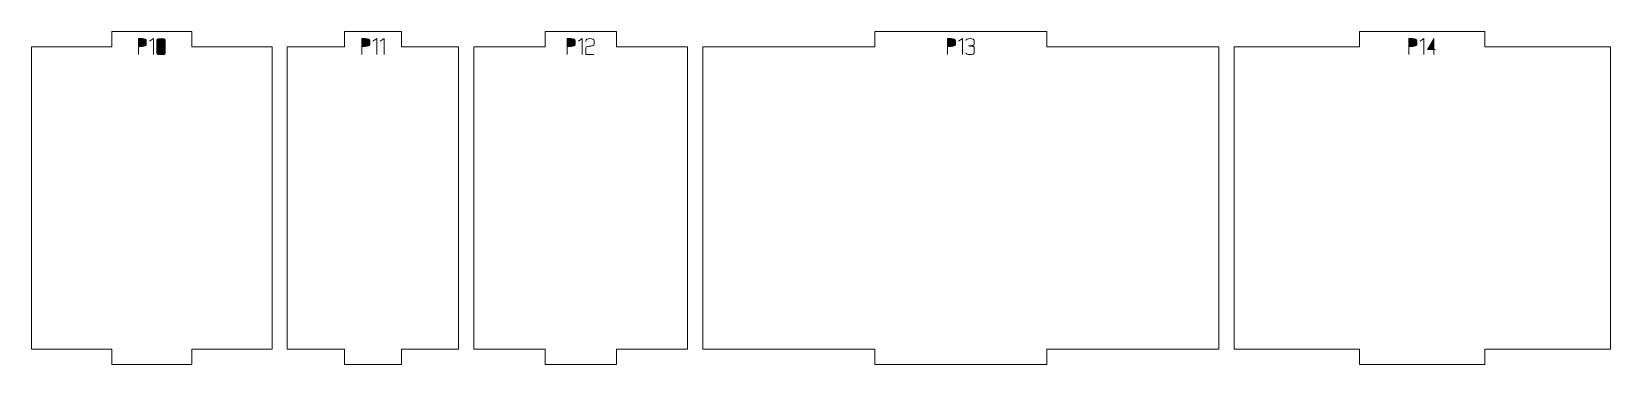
# Model space of a CAD drawing. Header units: centimetres. Extents: x -249 to 275, y -506 to 461.
# Drawn here: x 124.29 to 155.57, y 204.34 to 210.94 of the extents above; entities that cross this region are included whole.
import ezdxf

# ---------------------------------------------------------------- set-up
doc = ezdxf.new("R2010")
doc.units = ezdxf.units.CM
doc.header["$MEASUREMENT"] = 0
doc.layers.add('Capa 1', color=7, linetype='Continuous')

msp = doc.modelspace()

# ---------------------------------------------------------------- hatches: boundary and pattern name
at = {"layer": 'Capa 1', "true_color": 0x3e4095}
h = msp.add_hatch(color=175, dxfattribs=at)
edge = h.paths.add_edge_path()
edge.add_spline(control_points=[(126.47737, 210.64515), (126.5003, 210.64515), (126.51979, 210.64813), (126.53585, 210.65409), (126.5519, 210.66005), (126.55992, 210.66792), (126.55992, 210.67771), (126.55992, 210.67771), (126.55992, 210.76347), (126.55992, 210.76347), (126.55992, 210.77325), (126.5519, 210.78158), (126.53585, 210.78846), (126.51979, 210.79534), (126.5003, 210.79878), (126.47737, 210.79878), (126.47737, 210.79878), (126.40262, 210.79878), (126.40262, 210.79878), (126.40262, 210.79878), (126.40262, 210.64515), (126.40262, 210.64515), (126.40262, 210.64515), (126.47737, 210.64515), (126.47737, 210.64515)], knot_values=[0, 0, 0, 0, 0.125, 0.125, 0.125, 0.25, 0.25, 0.25, 0.375, 0.375, 0.375, 0.5, 0.5, 0.5, 0.625, 0.625, 0.625, 0.75, 0.75, 0.75, 0.875, 0.875, 0.875, 1, 1, 1, 1], degree=3, periodic=1)
h = msp.add_hatch(color=175, dxfattribs=at)
edge = h.paths.add_edge_path()
edge.add_spline(control_points=[(126.40262, 210.48234), (126.40262, 210.48234), (126.40262, 210.79878), (126.40262, 210.79878), (126.40262, 210.79878), (126.47737, 210.79878), (126.47737, 210.79878), (126.5003, 210.79878), (126.51979, 210.79534), (126.53585, 210.78846), (126.5519, 210.78158), (126.55992, 210.77325), (126.55992, 210.76347), (126.55992, 210.76347), (126.55992, 210.67771), (126.55992, 210.67771), (126.55992, 210.66792), (126.5519, 210.66005), (126.53585, 210.65409), (126.51979, 210.64813), (126.5003, 210.64515), (126.47737, 210.64515), (126.47737, 210.64515), (126.40262, 210.64515), (126.40262, 210.64515), (126.40262, 210.64515), (126.40262, 210.48234), (126.40262, 210.48234)], knot_values=[0, 0, 0, 0, 0.11111111, 0.11111111, 0.11111111, 0.22222222, 0.22222222, 0.22222222, 0.33333333, 0.33333333, 0.33333333, 0.44444444, 0.44444444, 0.44444444, 0.55555556, 0.55555556, 0.55555556, 0.66666667, 0.66666667, 0.66666667, 0.77777778, 0.77777778, 0.77777778, 0.88888889, 0.88888889, 0.88888889, 1, 1, 1, 1], degree=3, periodic=1)
h = msp.add_hatch(color=175, dxfattribs=at)
edge = h.paths.add_edge_path()
edge.add_spline(control_points=[(126.69888, 210.79924), (126.69888, 210.79924), (126.62275, 210.7465), (126.62275, 210.7465), (126.62275, 210.7465), (126.69888, 210.79924), (126.69888, 210.79924), (126.69888, 210.79924), (126.69888, 210.48234), (126.69888, 210.48234), (126.69888, 210.48234), (126.69888, 210.79924), (126.69888, 210.79924)], knot_values=[0, 0, 0, 0, 0.25, 0.25, 0.25, 0.5, 0.5, 0.5, 0.75, 0.75, 0.75, 1, 1, 1, 1], degree=3, periodic=1)
h = msp.add_hatch(color=175, dxfattribs=at)
edge = h.paths.add_edge_path()
edge.add_spline(control_points=[(126.76951, 210.50619), (126.76951, 210.4964), (126.77738, 210.48998), (126.79313, 210.48693), (126.80887, 210.48387), (126.82852, 210.48234), (126.85206, 210.48234), (126.8756, 210.48234), (126.89525, 210.48387), (126.91099, 210.48693), (126.92674, 210.48998), (126.93461, 210.4964), (126.93461, 210.50619), (126.93461, 210.50619), (126.93461, 210.77447), (126.93461, 210.77447), (126.93461, 210.78426), (126.92674, 210.79076), (126.91099, 210.79397), (126.89525, 210.79718), (126.8756, 210.79878), (126.85206, 210.79878), (126.82852, 210.79878), (126.80887, 210.79718), (126.79313, 210.79397), (126.77738, 210.79076), (126.76951, 210.78426), (126.76951, 210.77447), (126.76951, 210.77447), (126.76951, 210.50619), (126.76951, 210.50619)], knot_values=[0, 0, 0, 0, 0.1, 0.1, 0.1, 0.2, 0.2, 0.2, 0.3, 0.3, 0.3, 0.4, 0.4, 0.4, 0.5, 0.5, 0.5, 0.6, 0.6, 0.6, 0.7, 0.7, 0.7, 0.8, 0.8, 0.8, 0.9, 0.9, 0.9, 1, 1, 1, 1], degree=3, periodic=1)
h = msp.add_hatch(color=175, dxfattribs=at)
edge = h.paths.add_edge_path()
edge.add_spline(control_points=[(126.93461, 210.50619), (126.93461, 210.4964), (126.92674, 210.48998), (126.91099, 210.48693), (126.89525, 210.48387), (126.8756, 210.48234), (126.85206, 210.48234), (126.82852, 210.48234), (126.80887, 210.48387), (126.79313, 210.48693), (126.77738, 210.48998), (126.76951, 210.4964), (126.76951, 210.50619), (126.76951, 210.50619), (126.76951, 210.77447), (126.76951, 210.77447), (126.76951, 210.78426), (126.77738, 210.79076), (126.79313, 210.79397), (126.80887, 210.79718), (126.82852, 210.79878), (126.85206, 210.79878), (126.8756, 210.79878), (126.89525, 210.79718), (126.91099, 210.79397), (126.92674, 210.79076), (126.93461, 210.78426), (126.93461, 210.77447), (126.93461, 210.77447), (126.93461, 210.50619), (126.93461, 210.50619)], knot_values=[0, 0, 0, 0, 0.1, 0.1, 0.1, 0.2, 0.2, 0.2, 0.3, 0.3, 0.3, 0.4, 0.4, 0.4, 0.5, 0.5, 0.5, 0.6, 0.6, 0.6, 0.7, 0.7, 0.7, 0.8, 0.8, 0.8, 0.9, 0.9, 0.9, 1, 1, 1, 1], degree=3, periodic=1)
h = msp.add_hatch(color=175, dxfattribs=at)
edge = h.paths.add_edge_path()
edge.add_spline(control_points=[(130.90311, 210.64515), (130.92604, 210.64515), (130.94553, 210.64813), (130.96159, 210.65409), (130.97764, 210.66005), (130.98566, 210.66792), (130.98566, 210.67771), (130.98566, 210.67771), (130.98566, 210.76347), (130.98566, 210.76347), (130.98566, 210.77325), (130.97764, 210.78158), (130.96159, 210.78846), (130.94553, 210.79534), (130.92604, 210.79878), (130.90311, 210.79878), (130.90311, 210.79878), (130.82836, 210.79878), (130.82836, 210.79878), (130.82836, 210.79878), (130.82836, 210.64515), (130.82836, 210.64515), (130.82836, 210.64515), (130.90311, 210.64515), (130.90311, 210.64515)], knot_values=[0, 0, 0, 0, 0.125, 0.125, 0.125, 0.25, 0.25, 0.25, 0.375, 0.375, 0.375, 0.5, 0.5, 0.5, 0.625, 0.625, 0.625, 0.75, 0.75, 0.75, 0.875, 0.875, 0.875, 1, 1, 1, 1], degree=3, periodic=1)
h = msp.add_hatch(color=175, dxfattribs=at)
edge = h.paths.add_edge_path()
edge.add_spline(control_points=[(130.82836, 210.48234), (130.82836, 210.48234), (130.82836, 210.79878), (130.82836, 210.79878), (130.82836, 210.79878), (130.90311, 210.79878), (130.90311, 210.79878), (130.92604, 210.79878), (130.94553, 210.79534), (130.96159, 210.78846), (130.97764, 210.78158), (130.98566, 210.77325), (130.98566, 210.76347), (130.98566, 210.76347), (130.98566, 210.67771), (130.98566, 210.67771), (130.98566, 210.66792), (130.97764, 210.66005), (130.96159, 210.65409), (130.94553, 210.64813), (130.92604, 210.64515), (130.90311, 210.64515), (130.90311, 210.64515), (130.82836, 210.64515), (130.82836, 210.64515), (130.82836, 210.64515), (130.82836, 210.48234), (130.82836, 210.48234)], knot_values=[0, 0, 0, 0, 0.11111111, 0.11111111, 0.11111111, 0.22222222, 0.22222222, 0.22222222, 0.33333333, 0.33333333, 0.33333333, 0.44444444, 0.44444444, 0.44444444, 0.55555556, 0.55555556, 0.55555556, 0.66666667, 0.66666667, 0.66666667, 0.77777778, 0.77777778, 0.77777778, 0.88888889, 0.88888889, 0.88888889, 1, 1, 1, 1], degree=3, periodic=1)
h = msp.add_hatch(color=175, dxfattribs=at)
edge = h.paths.add_edge_path()
edge.add_spline(control_points=[(131.12462, 210.79924), (131.12462, 210.79924), (131.04849, 210.7465), (131.04849, 210.7465), (131.04849, 210.7465), (131.12462, 210.79924), (131.12462, 210.79924), (131.12462, 210.79924), (131.12462, 210.48234), (131.12462, 210.48234), (131.12462, 210.48234), (131.12462, 210.79924), (131.12462, 210.79924)], knot_values=[0, 0, 0, 0, 0.25, 0.25, 0.25, 0.5, 0.5, 0.5, 0.75, 0.75, 0.75, 1, 1, 1, 1], degree=3, periodic=1)
h = msp.add_hatch(color=175, dxfattribs=at)
edge = h.paths.add_edge_path()
edge.add_spline(control_points=[(131.27138, 210.79924), (131.27138, 210.79924), (131.19525, 210.7465), (131.19525, 210.7465), (131.19525, 210.7465), (131.27138, 210.79924), (131.27138, 210.79924), (131.27138, 210.79924), (131.27138, 210.48234), (131.27138, 210.48234), (131.27138, 210.48234), (131.27138, 210.79924), (131.27138, 210.79924)], knot_values=[0, 0, 0, 0, 0.25, 0.25, 0.25, 0.5, 0.5, 0.5, 0.75, 0.75, 0.75, 1, 1, 1, 1], degree=3, periodic=1)
h = msp.add_hatch(color=175, dxfattribs=at)
edge = h.paths.add_edge_path()
edge.add_spline(control_points=[(134.97642, 210.64515), (134.99935, 210.64515), (135.01884, 210.64813), (135.0349, 210.65409), (135.05095, 210.66005), (135.05897, 210.66792), (135.05897, 210.67771), (135.05897, 210.67771), (135.05897, 210.76347), (135.05897, 210.76347), (135.05897, 210.77325), (135.05095, 210.78158), (135.0349, 210.78846), (135.01884, 210.79534), (134.99935, 210.79878), (134.97642, 210.79878), (134.97642, 210.79878), (134.90167, 210.79878), (134.90167, 210.79878), (134.90167, 210.79878), (134.90167, 210.64515), (134.90167, 210.64515), (134.90167, 210.64515), (134.97642, 210.64515), (134.97642, 210.64515)], knot_values=[0, 0, 0, 0, 0.125, 0.125, 0.125, 0.25, 0.25, 0.25, 0.375, 0.375, 0.375, 0.5, 0.5, 0.5, 0.625, 0.625, 0.625, 0.75, 0.75, 0.75, 0.875, 0.875, 0.875, 1, 1, 1, 1], degree=3, periodic=1)
h = msp.add_hatch(color=175, dxfattribs=at)
edge = h.paths.add_edge_path()
edge.add_spline(control_points=[(134.90167, 210.48234), (134.90167, 210.48234), (134.90167, 210.79878), (134.90167, 210.79878), (134.90167, 210.79878), (134.97642, 210.79878), (134.97642, 210.79878), (134.99935, 210.79878), (135.01884, 210.79534), (135.0349, 210.78846), (135.05095, 210.78158), (135.05897, 210.77325), (135.05897, 210.76347), (135.05897, 210.76347), (135.05897, 210.67771), (135.05897, 210.67771), (135.05897, 210.66792), (135.05095, 210.66005), (135.0349, 210.65409), (135.01884, 210.64813), (134.99935, 210.64515), (134.97642, 210.64515), (134.97642, 210.64515), (134.90167, 210.64515), (134.90167, 210.64515), (134.90167, 210.64515), (134.90167, 210.48234), (134.90167, 210.48234)], knot_values=[0, 0, 0, 0, 0.11111111, 0.11111111, 0.11111111, 0.22222222, 0.22222222, 0.22222222, 0.33333333, 0.33333333, 0.33333333, 0.44444444, 0.44444444, 0.44444444, 0.55555556, 0.55555556, 0.55555556, 0.66666667, 0.66666667, 0.66666667, 0.77777778, 0.77777778, 0.77777778, 0.88888889, 0.88888889, 0.88888889, 1, 1, 1, 1], degree=3, periodic=1)
h = msp.add_hatch(color=175, dxfattribs=at)
edge = h.paths.add_edge_path()
edge.add_spline(control_points=[(135.19793, 210.79924), (135.19793, 210.79924), (135.1218, 210.7465), (135.1218, 210.7465), (135.1218, 210.7465), (135.19793, 210.79924), (135.19793, 210.79924), (135.19793, 210.79924), (135.19793, 210.48234), (135.19793, 210.48234), (135.19793, 210.48234), (135.19793, 210.79924), (135.19793, 210.79924)], knot_values=[0, 0, 0, 0, 0.25, 0.25, 0.25, 0.5, 0.5, 0.5, 0.75, 0.75, 0.75, 1, 1, 1, 1], degree=3, periodic=1)
h = msp.add_hatch(color=175, dxfattribs=at)
edge = h.paths.add_edge_path()
edge.add_spline(control_points=[(135.2681, 210.48234), (135.2681, 210.48234), (135.2681, 210.61488), (135.2681, 210.61488), (135.26902, 210.6268), (135.27987, 210.63597), (135.30066, 210.64239), (135.30922, 210.64301), (135.3174, 210.644), (135.3252, 210.64538), (135.33299, 210.64675), (135.34087, 210.6482), (135.34882, 210.64973), (135.36349, 210.65218), (135.37473, 210.65417), (135.38252, 210.65569), (135.39032, 210.65722), (135.39789, 210.65921), (135.40523, 210.66166), (135.42418, 210.66869), (135.43366, 210.67771), (135.43366, 210.68871), (135.43366, 210.68871), (135.43366, 210.76347), (135.43366, 210.76347), (135.43366, 210.77325), (135.42579, 210.78158), (135.41004, 210.78846), (135.3943, 210.79534), (135.37465, 210.79878), (135.35111, 210.79878), (135.32757, 210.79878), (135.30792, 210.79534), (135.29218, 210.78846), (135.27643, 210.78158), (135.26856, 210.77325), (135.26856, 210.76347), (135.26856, 210.76347), (135.26856, 210.741), (135.26856, 210.741), (135.26856, 210.741), (135.26856, 210.76347), (135.26856, 210.76347), (135.26856, 210.77325), (135.27643, 210.78158), (135.29218, 210.78846), (135.30792, 210.79534), (135.32757, 210.79878), (135.35111, 210.79878), (135.37465, 210.79878), (135.3943, 210.79534), (135.41004, 210.78846), (135.42579, 210.78158), (135.43366, 210.77325), (135.43366, 210.76347), (135.43366, 210.76347), (135.43366, 210.68871), (135.43366, 210.68871), (135.43366, 210.67771), (135.42418, 210.66869), (135.40523, 210.66166), (135.39789, 210.65921), (135.39032, 210.65722), (135.38252, 210.65569), (135.37473, 210.65417), (135.36349, 210.65218), (135.34882, 210.64973), (135.34087, 210.6482), (135.33299, 210.64675), (135.3252, 210.64538), (135.3174, 210.644), (135.30922, 210.64301), (135.30066, 210.64239), (135.27987, 210.63597), (135.26902, 210.6268), (135.2681, 210.61488), (135.2681, 210.61488), (135.2681, 210.48234), (135.2681, 210.48234), (135.2681, 210.48234), (135.42495, 210.48234), (135.42495, 210.48234), (135.42495, 210.48234), (135.2681, 210.48234), (135.2681, 210.48234)], knot_values=[0, 0, 0, 0, 0.03571429, 0.03571429, 0.03571429, 0.07142857, 0.07142857, 0.07142857, 0.10714286, 0.10714286, 0.10714286, 0.14285714, 0.14285714, 0.14285714, 0.17857143, 0.17857143, 0.17857143, 0.21428571, 0.21428571, 0.21428571, 0.25, 0.25, 0.25, 0.28571429, 0.28571429, 0.28571429, 0.32142857, 0.32142857, 0.32142857, 0.35714286, 0.35714286, 0.35714286, 0.39285714, 0.39285714, 0.39285714, 0.42857143, 0.42857143, 0.42857143, 0.46428571, 0.46428571, 0.46428571, 0.5, 0.5, 0.5, 0.53571429, 0.53571429, 0.53571429, 0.57142857, 0.57142857, 0.57142857, 0.60714286, 0.60714286, 0.60714286, 0.64285714, 0.64285714, 0.64285714, 0.67857143, 0.67857143, 0.67857143, 0.71428571, 0.71428571, 0.71428571, 0.75, 0.75, 0.75, 0.78571429, 0.78571429, 0.78571429, 0.82142857, 0.82142857, 0.82142857, 0.85714286, 0.85714286, 0.85714286, 0.89285714, 0.89285714, 0.89285714, 0.92857143, 0.92857143, 0.92857143, 0.96428571, 0.96428571, 0.96428571, 1, 1, 1, 1], degree=3, periodic=1)
h = msp.add_hatch(color=175, dxfattribs=at)
edge = h.paths.add_edge_path()
edge.add_spline(control_points=[(142.50893, 210.64515), (142.53186, 210.64515), (142.55135, 210.64813), (142.56741, 210.65409), (142.58346, 210.66005), (142.59148, 210.66792), (142.59148, 210.67771), (142.59148, 210.67771), (142.59148, 210.76347), (142.59148, 210.76347), (142.59148, 210.77325), (142.58346, 210.78158), (142.56741, 210.78846), (142.55135, 210.79534), (142.53186, 210.79878), (142.50893, 210.79878), (142.50893, 210.79878), (142.43418, 210.79878), (142.43418, 210.79878), (142.43418, 210.79878), (142.43418, 210.64515), (142.43418, 210.64515), (142.43418, 210.64515), (142.50893, 210.64515), (142.50893, 210.64515)], knot_values=[0, 0, 0, 0, 0.125, 0.125, 0.125, 0.25, 0.25, 0.25, 0.375, 0.375, 0.375, 0.5, 0.5, 0.5, 0.625, 0.625, 0.625, 0.75, 0.75, 0.75, 0.875, 0.875, 0.875, 1, 1, 1, 1], degree=3, periodic=1)
h = msp.add_hatch(color=175, dxfattribs=at)
edge = h.paths.add_edge_path()
edge.add_spline(control_points=[(142.43418, 210.48234), (142.43418, 210.48234), (142.43418, 210.79878), (142.43418, 210.79878), (142.43418, 210.79878), (142.50893, 210.79878), (142.50893, 210.79878), (142.53186, 210.79878), (142.55135, 210.79534), (142.56741, 210.78846), (142.58346, 210.78158), (142.59148, 210.77325), (142.59148, 210.76347), (142.59148, 210.76347), (142.59148, 210.67771), (142.59148, 210.67771), (142.59148, 210.66792), (142.58346, 210.66005), (142.56741, 210.65409), (142.55135, 210.64813), (142.53186, 210.64515), (142.50893, 210.64515), (142.50893, 210.64515), (142.43418, 210.64515), (142.43418, 210.64515), (142.43418, 210.64515), (142.43418, 210.48234), (142.43418, 210.48234)], knot_values=[0, 0, 0, 0, 0.11111111, 0.11111111, 0.11111111, 0.22222222, 0.22222222, 0.22222222, 0.33333333, 0.33333333, 0.33333333, 0.44444444, 0.44444444, 0.44444444, 0.55555556, 0.55555556, 0.55555556, 0.66666667, 0.66666667, 0.66666667, 0.77777778, 0.77777778, 0.77777778, 0.88888889, 0.88888889, 0.88888889, 1, 1, 1, 1], degree=3, periodic=1)
h = msp.add_hatch(color=175, dxfattribs=at)
edge = h.paths.add_edge_path()
edge.add_spline(control_points=[(142.73044, 210.79924), (142.73044, 210.79924), (142.65431, 210.7465), (142.65431, 210.7465), (142.65431, 210.7465), (142.73044, 210.79924), (142.73044, 210.79924), (142.73044, 210.79924), (142.73044, 210.48234), (142.73044, 210.48234), (142.73044, 210.48234), (142.73044, 210.79924), (142.73044, 210.79924)], knot_values=[0, 0, 0, 0, 0.25, 0.25, 0.25, 0.5, 0.5, 0.5, 0.75, 0.75, 0.75, 1, 1, 1, 1], degree=3, periodic=1)
h = msp.add_hatch(color=175, dxfattribs=at)
edge = h.paths.add_edge_path()
edge.add_spline(control_points=[(142.88362, 210.48234), (142.86008, 210.48234), (142.84043, 210.48578), (142.82469, 210.49266), (142.80894, 210.49954), (142.80107, 210.50787), (142.80107, 210.51765), (142.80107, 210.50787), (142.80894, 210.49954), (142.82469, 210.49266), (142.84043, 210.48578), (142.86008, 210.48234), (142.88362, 210.48234), (142.90716, 210.48234), (142.92681, 210.48578), (142.94255, 210.49266), (142.9583, 210.49954), (142.96617, 210.50787), (142.96617, 210.51765), (142.96617, 210.51765), (142.96617, 210.62084), (142.96617, 210.62084), (142.96617, 210.6291), (142.96051, 210.63628), (142.9492, 210.64239), (142.93789, 210.64851), (142.90472, 210.65264), (142.84968, 210.65478), (142.90441, 210.65814), (142.93728, 210.66212), (142.94828, 210.6667), (142.95929, 210.67129), (142.96525, 210.67878), (142.96617, 210.68917), (142.96617, 210.68917), (142.96617, 210.76347), (142.96617, 210.76347), (142.96617, 210.77325), (142.9583, 210.78158), (142.94255, 210.78846), (142.92681, 210.79534), (142.90716, 210.79878), (142.88362, 210.79878), (142.86008, 210.79878), (142.84043, 210.79534), (142.82469, 210.78846), (142.80894, 210.78158), (142.80107, 210.77325), (142.80107, 210.76347), (142.80107, 210.77325), (142.80894, 210.78158), (142.82469, 210.78846), (142.84043, 210.79534), (142.86008, 210.79878), (142.88362, 210.79878), (142.90716, 210.79878), (142.92681, 210.79534), (142.94255, 210.78846), (142.9583, 210.78158), (142.96617, 210.77325), (142.96617, 210.76347), (142.96617, 210.76347), (142.96617, 210.68917), (142.96617, 210.68917), (142.96525, 210.67878), (142.95929, 210.67129), (142.94828, 210.6667), (142.93728, 210.66212), (142.90441, 210.65814), (142.84968, 210.65478), (142.90472, 210.65264), (142.93789, 210.64851), (142.9492, 210.64239), (142.96051, 210.63628), (142.96617, 210.6291), (142.96617, 210.62084), (142.96617, 210.62084), (142.96617, 210.51765), (142.96617, 210.51765), (142.96617, 210.50787), (142.9583, 210.49954), (142.94255, 210.49266), (142.92681, 210.48578), (142.90716, 210.48234), (142.88362, 210.48234)], knot_values=[0, 0, 0, 0, 0.03571429, 0.03571429, 0.03571429, 0.07142857, 0.07142857, 0.07142857, 0.10714286, 0.10714286, 0.10714286, 0.14285714, 0.14285714, 0.14285714, 0.17857143, 0.17857143, 0.17857143, 0.21428571, 0.21428571, 0.21428571, 0.25, 0.25, 0.25, 0.28571429, 0.28571429, 0.28571429, 0.32142857, 0.32142857, 0.32142857, 0.35714286, 0.35714286, 0.35714286, 0.39285714, 0.39285714, 0.39285714, 0.42857143, 0.42857143, 0.42857143, 0.46428571, 0.46428571, 0.46428571, 0.5, 0.5, 0.5, 0.53571429, 0.53571429, 0.53571429, 0.57142857, 0.57142857, 0.57142857, 0.60714286, 0.60714286, 0.60714286, 0.64285714, 0.64285714, 0.64285714, 0.67857143, 0.67857143, 0.67857143, 0.71428571, 0.71428571, 0.71428571, 0.75, 0.75, 0.75, 0.78571429, 0.78571429, 0.78571429, 0.82142857, 0.82142857, 0.82142857, 0.85714286, 0.85714286, 0.85714286, 0.89285714, 0.89285714, 0.89285714, 0.92857143, 0.92857143, 0.92857143, 0.96428571, 0.96428571, 0.96428571, 1, 1, 1, 1], degree=3, periodic=1)
h = msp.add_hatch(color=175, dxfattribs=at)
edge = h.paths.add_edge_path()
edge.add_spline(control_points=[(151.65451, 210.64515), (151.67744, 210.64515), (151.69693, 210.64813), (151.71299, 210.65409), (151.72904, 210.66005), (151.73706, 210.66792), (151.73706, 210.67771), (151.73706, 210.67771), (151.73706, 210.76347), (151.73706, 210.76347), (151.73706, 210.77325), (151.72904, 210.78158), (151.71299, 210.78846), (151.69693, 210.79534), (151.67744, 210.79878), (151.65451, 210.79878), (151.65451, 210.79878), (151.57976, 210.79878), (151.57976, 210.79878), (151.57976, 210.79878), (151.57976, 210.64515), (151.57976, 210.64515), (151.57976, 210.64515), (151.65451, 210.64515), (151.65451, 210.64515)], knot_values=[0, 0, 0, 0, 0.125, 0.125, 0.125, 0.25, 0.25, 0.25, 0.375, 0.375, 0.375, 0.5, 0.5, 0.5, 0.625, 0.625, 0.625, 0.75, 0.75, 0.75, 0.875, 0.875, 0.875, 1, 1, 1, 1], degree=3, periodic=1)
h = msp.add_hatch(color=175, dxfattribs=at)
edge = h.paths.add_edge_path()
edge.add_spline(control_points=[(151.57976, 210.48234), (151.57976, 210.48234), (151.57976, 210.79878), (151.57976, 210.79878), (151.57976, 210.79878), (151.65451, 210.79878), (151.65451, 210.79878), (151.67744, 210.79878), (151.69693, 210.79534), (151.71299, 210.78846), (151.72904, 210.78158), (151.73706, 210.77325), (151.73706, 210.76347), (151.73706, 210.76347), (151.73706, 210.67771), (151.73706, 210.67771), (151.73706, 210.66792), (151.72904, 210.66005), (151.71299, 210.65409), (151.69693, 210.64813), (151.67744, 210.64515), (151.65451, 210.64515), (151.65451, 210.64515), (151.57976, 210.64515), (151.57976, 210.64515), (151.57976, 210.64515), (151.57976, 210.48234), (151.57976, 210.48234)], knot_values=[0, 0, 0, 0, 0.11111111, 0.11111111, 0.11111111, 0.22222222, 0.22222222, 0.22222222, 0.33333333, 0.33333333, 0.33333333, 0.44444444, 0.44444444, 0.44444444, 0.55555556, 0.55555556, 0.55555556, 0.66666667, 0.66666667, 0.66666667, 0.77777778, 0.77777778, 0.77777778, 0.88888889, 0.88888889, 0.88888889, 1, 1, 1, 1], degree=3, periodic=1)
h = msp.add_hatch(color=175, dxfattribs=at)
edge = h.paths.add_edge_path()
edge.add_spline(control_points=[(151.87602, 210.79924), (151.87602, 210.79924), (151.79989, 210.7465), (151.79989, 210.7465), (151.79989, 210.7465), (151.87602, 210.79924), (151.87602, 210.79924), (151.87602, 210.79924), (151.87602, 210.48234), (151.87602, 210.48234), (151.87602, 210.48234), (151.87602, 210.79924), (151.87602, 210.79924)], knot_values=[0, 0, 0, 0, 0.25, 0.25, 0.25, 0.5, 0.5, 0.5, 0.75, 0.75, 0.75, 1, 1, 1, 1], degree=3, periodic=1)
h = msp.add_hatch(color=175, dxfattribs=at)
edge = h.paths.add_edge_path()
edge.add_spline(control_points=[(152.07644, 210.5869), (152.07644, 210.5869), (152.07644, 210.79924), (152.07644, 210.79924), (152.07644, 210.79924), (151.94665, 210.5869), (151.94665, 210.5869), (151.94665, 210.5869), (152.07644, 210.5869), (152.07644, 210.5869)], knot_values=[0, 0, 0, 0, 0.33333333, 0.33333333, 0.33333333, 0.66666667, 0.66666667, 0.66666667, 1, 1, 1, 1], degree=3, periodic=1)
h = msp.add_hatch(color=175, dxfattribs=at)
edge = h.paths.add_edge_path()
edge.add_spline(control_points=[(152.07644, 210.5869), (152.07644, 210.5869), (152.07644, 210.48234), (152.07644, 210.48234), (152.07644, 210.48234), (152.07644, 210.5869), (152.07644, 210.5869), (152.07644, 210.5869), (151.94665, 210.5869), (151.94665, 210.5869), (151.94665, 210.5869), (152.07644, 210.79924), (152.07644, 210.79924), (152.07644, 210.79924), (152.07644, 210.5869), (152.07644, 210.5869), (152.07644, 210.5869), (152.10625, 210.5869), (152.10625, 210.5869), (152.10625, 210.5869), (152.07644, 210.5869), (152.07644, 210.5869)], knot_values=[0, 0, 0, 0, 0.14285714, 0.14285714, 0.14285714, 0.28571429, 0.28571429, 0.28571429, 0.42857143, 0.42857143, 0.42857143, 0.57142857, 0.57142857, 0.57142857, 0.71428571, 0.71428571, 0.71428571, 0.85714286, 0.85714286, 0.85714286, 1, 1, 1, 1], degree=3, periodic=1)

# ---------------------------------------------------------------- linework, layer by layer
at = {"layer": 'Capa 1', "color": 240, "lineweight": 9}
for points in [[(124.28595, 210.63954), (124.28595, 210.63954), (124.28595, 204.63954), (124.28595, 204.63954), (124.28595, 204.63954), (125.8744, 204.63954), (125.8744, 204.63954), (125.8744, 204.63954), (125.8744, 204.33954), (125.8744, 204.33954), (125.8744, 204.33954), (127.46285, 204.33954), (127.46285, 204.33954), (127.46285, 204.33954), (127.46285, 204.63954), (127.46285, 204.63954), (127.46285, 204.63954), (129.05129, 204.63954), (129.05129, 204.63954), (129.05129, 204.63954), (129.05129, 210.63954), (129.05129, 210.63954), (129.05129, 210.63954), (127.46285, 210.63954), (127.46285, 210.63954), (127.46285, 210.63954), (127.46285, 210.93954), (127.46285, 210.93954), (127.46285, 210.93954), (125.8744, 210.93954), (125.8744, 210.93954), (125.8744, 210.93954), (125.8744, 210.63954), (125.8744, 210.63954), (125.8744, 210.63954), (124.28595, 210.63954), (124.28595, 210.63954)], [(129.35129, 210.63954), (129.35129, 210.63954), (129.35129, 204.63954), (129.35129, 204.63954), (129.35129, 204.63954), (130.48367, 204.63954), (130.48367, 204.63954), (130.48367, 204.63954), (130.48367, 204.33954), (130.48367, 204.33954), (130.48367, 204.33954), (131.61606, 204.33954), (131.61606, 204.33954), (131.61606, 204.33954), (131.61606, 204.63954), (131.61606, 204.63954), (131.61606, 204.63954), (132.74844, 204.63954), (132.74844, 204.63954), (132.74844, 204.63954), (132.74844, 210.63954), (132.74844, 210.63954), (132.74844, 210.63954), (131.61606, 210.63954), (131.61606, 210.63954), (131.61606, 210.63954), (131.61606, 210.93954), (131.61606, 210.93954), (131.61606, 210.93954), (130.48367, 210.93954), (130.48367, 210.93954), (130.48367, 210.93954), (130.48367, 210.63954), (130.48367, 210.63954), (130.48367, 210.63954), (129.35129, 210.63954), (129.35129, 210.63954)], [(133.04844, 210.63954), (133.04844, 210.63954), (133.04844, 204.63954), (133.04844, 204.63954), (133.04844, 204.63954), (134.46126, 204.63954), (134.46126, 204.63954), (134.46126, 204.63954), (134.46126, 204.33954), (134.46126, 204.33954), (134.46126, 204.33954), (135.87408, 204.33954), (135.87408, 204.33954), (135.87408, 204.33954), (135.87408, 204.63954), (135.87408, 204.63954), (135.87408, 204.63954), (137.2869, 204.63954), (137.2869, 204.63954), (137.2869, 204.63954), (137.2869, 210.63954), (137.2869, 210.63954), (137.2869, 210.63954), (135.87408, 210.63954), (135.87408, 210.63954), (135.87408, 210.63954), (135.87408, 210.93954), (135.87408, 210.93954), (135.87408, 210.93954), (134.46126, 210.93954), (134.46126, 210.93954), (134.46126, 210.93954), (134.46126, 210.63954), (134.46126, 210.63954), (134.46126, 210.63954), (133.04844, 210.63954), (133.04844, 210.63954)], [(137.5869, 210.63954), (137.5869, 210.63954), (137.5869, 204.63954), (137.5869, 204.63954), (137.5869, 204.63954), (140.99575, 204.63954), (140.99575, 204.63954), (140.99575, 204.63954), (140.99575, 204.33954), (140.99575, 204.33954), (140.99575, 204.33954), (144.4046, 204.33954), (144.4046, 204.33954), (144.4046, 204.33954), (144.4046, 204.63954), (144.4046, 204.63954), (144.4046, 204.63954), (147.81346, 204.63954), (147.81346, 204.63954), (147.81346, 204.63954), (147.81346, 210.63954), (147.81346, 210.63954), (147.81346, 210.63954), (144.4046, 210.63954), (144.4046, 210.63954), (144.4046, 210.63954), (144.4046, 210.93954), (144.4046, 210.93954), (144.4046, 210.93954), (140.99575, 210.93954), (140.99575, 210.93954), (140.99575, 210.93954), (140.99575, 210.63954), (140.99575, 210.63954), (140.99575, 210.63954), (137.5869, 210.63954), (137.5869, 210.63954)], [(148.11346, 210.63954), (148.11346, 210.63954), (148.11346, 204.63954), (148.11346, 204.63954), (148.11346, 204.63954), (150.59982, 204.63954), (150.59982, 204.63954), (150.59982, 204.63954), (150.59982, 204.33954), (150.59982, 204.33954), (150.59982, 204.33954), (153.08619, 204.33954), (153.08619, 204.33954), (153.08619, 204.33954), (153.08619, 204.63954), (153.08619, 204.63954), (153.08619, 204.63954), (155.57256, 204.63954), (155.57256, 204.63954), (155.57256, 204.63954), (155.57256, 210.63954), (155.57256, 210.63954), (155.57256, 210.63954), (153.08619, 210.63954), (153.08619, 210.63954), (153.08619, 210.63954), (153.08619, 210.93954), (153.08619, 210.93954), (153.08619, 210.93954), (150.59982, 210.93954), (150.59982, 210.93954), (150.59982, 210.93954), (150.59982, 210.63954), (150.59982, 210.63954), (150.59982, 210.63954), (148.11346, 210.63954), (148.11346, 210.63954)]]:
    msp.add_open_spline(points, degree=3, knots=[0, 0, 0, 0, 0.08333333, 0.08333333, 0.08333333, 0.16666667, 0.16666667, 0.16666667, 0.25, 0.25, 0.25, 0.33333333, 0.33333333, 0.33333333, 0.41666667, 0.41666667, 0.41666667, 0.5, 0.5, 0.5, 0.58333333, 0.58333333, 0.58333333, 0.66666667, 0.66666667, 0.66666667, 0.75, 0.75, 0.75, 0.83333333, 0.83333333, 0.83333333, 0.91666667, 0.91666667, 0.91666667, 1, 1, 1, 1], dxfattribs=at)
at = {"layer": 'Capa 1', "color": 114, "lineweight": 9}
for points, knots in [([(126.47737, 210.64515), (126.5003, 210.64515), (126.51979, 210.64813), (126.53585, 210.65409), (126.5519, 210.66005), (126.55992, 210.66792), (126.55992, 210.67771), (126.55992, 210.67771), (126.55992, 210.76347), (126.55992, 210.76347), (126.55992, 210.77325), (126.5519, 210.78158), (126.53585, 210.78846), (126.51979, 210.79534), (126.5003, 210.79878), (126.47737, 210.79878), (126.47737, 210.79878), (126.40262, 210.79878), (126.40262, 210.79878), (126.40262, 210.79878), (126.40262, 210.64515), (126.40262, 210.64515), (126.40262, 210.64515), (126.47737, 210.64515), (126.47737, 210.64515)], [0, 0, 0, 0, 0.125, 0.125, 0.125, 0.25, 0.25, 0.25, 0.375, 0.375, 0.375, 0.5, 0.5, 0.5, 0.625, 0.625, 0.625, 0.75, 0.75, 0.75, 0.875, 0.875, 0.875, 1, 1, 1, 1]), ([(126.40262, 210.48234), (126.40262, 210.48234), (126.40262, 210.79878), (126.40262, 210.79878), (126.40262, 210.79878), (126.47737, 210.79878), (126.47737, 210.79878), (126.5003, 210.79878), (126.51979, 210.79534), (126.53585, 210.78846), (126.5519, 210.78158), (126.55992, 210.77325), (126.55992, 210.76347), (126.55992, 210.76347), (126.55992, 210.67771), (126.55992, 210.67771), (126.55992, 210.66792), (126.5519, 210.66005), (126.53585, 210.65409), (126.51979, 210.64813), (126.5003, 210.64515), (126.47737, 210.64515), (126.47737, 210.64515), (126.40262, 210.64515), (126.40262, 210.64515), (126.40262, 210.64515), (126.40262, 210.48234), (126.40262, 210.48234)], [0, 0, 0, 0, 0.11111111, 0.11111111, 0.11111111, 0.22222222, 0.22222222, 0.22222222, 0.33333333, 0.33333333, 0.33333333, 0.44444444, 0.44444444, 0.44444444, 0.55555556, 0.55555556, 0.55555556, 0.66666667, 0.66666667, 0.66666667, 0.77777778, 0.77777778, 0.77777778, 0.88888889, 0.88888889, 0.88888889, 1, 1, 1, 1]), ([(126.69888, 210.79924), (126.69888, 210.79924), (126.62275, 210.7465), (126.62275, 210.7465), (126.62275, 210.7465), (126.69888, 210.79924), (126.69888, 210.79924), (126.69888, 210.79924), (126.69888, 210.48234), (126.69888, 210.48234), (126.69888, 210.48234), (126.69888, 210.79924), (126.69888, 210.79924)], [0, 0, 0, 0, 0.25, 0.25, 0.25, 0.5, 0.5, 0.5, 0.75, 0.75, 0.75, 1, 1, 1, 1]), ([(126.76951, 210.50619), (126.76951, 210.4964), (126.77738, 210.48998), (126.79313, 210.48693), (126.80887, 210.48387), (126.82852, 210.48234), (126.85206, 210.48234), (126.8756, 210.48234), (126.89525, 210.48387), (126.91099, 210.48693), (126.92674, 210.48998), (126.93461, 210.4964), (126.93461, 210.50619), (126.93461, 210.50619), (126.93461, 210.77447), (126.93461, 210.77447), (126.93461, 210.78426), (126.92674, 210.79076), (126.91099, 210.79397), (126.89525, 210.79718), (126.8756, 210.79878), (126.85206, 210.79878), (126.82852, 210.79878), (126.80887, 210.79718), (126.79313, 210.79397), (126.77738, 210.79076), (126.76951, 210.78426), (126.76951, 210.77447), (126.76951, 210.77447), (126.76951, 210.50619), (126.76951, 210.50619)], [0, 0, 0, 0, 0.1, 0.1, 0.1, 0.2, 0.2, 0.2, 0.3, 0.3, 0.3, 0.4, 0.4, 0.4, 0.5, 0.5, 0.5, 0.6, 0.6, 0.6, 0.7, 0.7, 0.7, 0.8, 0.8, 0.8, 0.9, 0.9, 0.9, 1, 1, 1, 1]), ([(126.93461, 210.50619), (126.93461, 210.4964), (126.92674, 210.48998), (126.91099, 210.48693), (126.89525, 210.48387), (126.8756, 210.48234), (126.85206, 210.48234), (126.82852, 210.48234), (126.80887, 210.48387), (126.79313, 210.48693), (126.77738, 210.48998), (126.76951, 210.4964), (126.76951, 210.50619), (126.76951, 210.50619), (126.76951, 210.77447), (126.76951, 210.77447), (126.76951, 210.78426), (126.77738, 210.79076), (126.79313, 210.79397), (126.80887, 210.79718), (126.82852, 210.79878), (126.85206, 210.79878), (126.8756, 210.79878), (126.89525, 210.79718), (126.91099, 210.79397), (126.92674, 210.79076), (126.93461, 210.78426), (126.93461, 210.77447), (126.93461, 210.77447), (126.93461, 210.50619), (126.93461, 210.50619)], [0, 0, 0, 0, 0.1, 0.1, 0.1, 0.2, 0.2, 0.2, 0.3, 0.3, 0.3, 0.4, 0.4, 0.4, 0.5, 0.5, 0.5, 0.6, 0.6, 0.6, 0.7, 0.7, 0.7, 0.8, 0.8, 0.8, 0.9, 0.9, 0.9, 1, 1, 1, 1]), ([(130.90311, 210.64515), (130.92604, 210.64515), (130.94553, 210.64813), (130.96159, 210.65409), (130.97764, 210.66005), (130.98566, 210.66792), (130.98566, 210.67771), (130.98566, 210.67771), (130.98566, 210.76347), (130.98566, 210.76347), (130.98566, 210.77325), (130.97764, 210.78158), (130.96159, 210.78846), (130.94553, 210.79534), (130.92604, 210.79878), (130.90311, 210.79878), (130.90311, 210.79878), (130.82836, 210.79878), (130.82836, 210.79878), (130.82836, 210.79878), (130.82836, 210.64515), (130.82836, 210.64515), (130.82836, 210.64515), (130.90311, 210.64515), (130.90311, 210.64515)], [0, 0, 0, 0, 0.125, 0.125, 0.125, 0.25, 0.25, 0.25, 0.375, 0.375, 0.375, 0.5, 0.5, 0.5, 0.625, 0.625, 0.625, 0.75, 0.75, 0.75, 0.875, 0.875, 0.875, 1, 1, 1, 1]), ([(130.82836, 210.48234), (130.82836, 210.48234), (130.82836, 210.79878), (130.82836, 210.79878), (130.82836, 210.79878), (130.90311, 210.79878), (130.90311, 210.79878), (130.92604, 210.79878), (130.94553, 210.79534), (130.96159, 210.78846), (130.97764, 210.78158), (130.98566, 210.77325), (130.98566, 210.76347), (130.98566, 210.76347), (130.98566, 210.67771), (130.98566, 210.67771), (130.98566, 210.66792), (130.97764, 210.66005), (130.96159, 210.65409), (130.94553, 210.64813), (130.92604, 210.64515), (130.90311, 210.64515), (130.90311, 210.64515), (130.82836, 210.64515), (130.82836, 210.64515), (130.82836, 210.64515), (130.82836, 210.48234), (130.82836, 210.48234)], [0, 0, 0, 0, 0.11111111, 0.11111111, 0.11111111, 0.22222222, 0.22222222, 0.22222222, 0.33333333, 0.33333333, 0.33333333, 0.44444444, 0.44444444, 0.44444444, 0.55555556, 0.55555556, 0.55555556, 0.66666667, 0.66666667, 0.66666667, 0.77777778, 0.77777778, 0.77777778, 0.88888889, 0.88888889, 0.88888889, 1, 1, 1, 1]), ([(131.12462, 210.79924), (131.12462, 210.79924), (131.04849, 210.7465), (131.04849, 210.7465), (131.04849, 210.7465), (131.12462, 210.79924), (131.12462, 210.79924), (131.12462, 210.79924), (131.12462, 210.48234), (131.12462, 210.48234), (131.12462, 210.48234), (131.12462, 210.79924), (131.12462, 210.79924)], [0, 0, 0, 0, 0.25, 0.25, 0.25, 0.5, 0.5, 0.5, 0.75, 0.75, 0.75, 1, 1, 1, 1]), ([(131.27138, 210.79924), (131.27138, 210.79924), (131.19525, 210.7465), (131.19525, 210.7465), (131.19525, 210.7465), (131.27138, 210.79924), (131.27138, 210.79924), (131.27138, 210.79924), (131.27138, 210.48234), (131.27138, 210.48234), (131.27138, 210.48234), (131.27138, 210.79924), (131.27138, 210.79924)], [0, 0, 0, 0, 0.25, 0.25, 0.25, 0.5, 0.5, 0.5, 0.75, 0.75, 0.75, 1, 1, 1, 1]), ([(134.97642, 210.64515), (134.99935, 210.64515), (135.01884, 210.64813), (135.0349, 210.65409), (135.05095, 210.66005), (135.05897, 210.66792), (135.05897, 210.67771), (135.05897, 210.67771), (135.05897, 210.76347), (135.05897, 210.76347), (135.05897, 210.77325), (135.05095, 210.78158), (135.0349, 210.78846), (135.01884, 210.79534), (134.99935, 210.79878), (134.97642, 210.79878), (134.97642, 210.79878), (134.90167, 210.79878), (134.90167, 210.79878), (134.90167, 210.79878), (134.90167, 210.64515), (134.90167, 210.64515), (134.90167, 210.64515), (134.97642, 210.64515), (134.97642, 210.64515)], [0, 0, 0, 0, 0.125, 0.125, 0.125, 0.25, 0.25, 0.25, 0.375, 0.375, 0.375, 0.5, 0.5, 0.5, 0.625, 0.625, 0.625, 0.75, 0.75, 0.75, 0.875, 0.875, 0.875, 1, 1, 1, 1]), ([(134.90167, 210.48234), (134.90167, 210.48234), (134.90167, 210.79878), (134.90167, 210.79878), (134.90167, 210.79878), (134.97642, 210.79878), (134.97642, 210.79878), (134.99935, 210.79878), (135.01884, 210.79534), (135.0349, 210.78846), (135.05095, 210.78158), (135.05897, 210.77325), (135.05897, 210.76347), (135.05897, 210.76347), (135.05897, 210.67771), (135.05897, 210.67771), (135.05897, 210.66792), (135.05095, 210.66005), (135.0349, 210.65409), (135.01884, 210.64813), (134.99935, 210.64515), (134.97642, 210.64515), (134.97642, 210.64515), (134.90167, 210.64515), (134.90167, 210.64515), (134.90167, 210.64515), (134.90167, 210.48234), (134.90167, 210.48234)], [0, 0, 0, 0, 0.11111111, 0.11111111, 0.11111111, 0.22222222, 0.22222222, 0.22222222, 0.33333333, 0.33333333, 0.33333333, 0.44444444, 0.44444444, 0.44444444, 0.55555556, 0.55555556, 0.55555556, 0.66666667, 0.66666667, 0.66666667, 0.77777778, 0.77777778, 0.77777778, 0.88888889, 0.88888889, 0.88888889, 1, 1, 1, 1]), ([(135.19793, 210.79924), (135.19793, 210.79924), (135.1218, 210.7465), (135.1218, 210.7465), (135.1218, 210.7465), (135.19793, 210.79924), (135.19793, 210.79924), (135.19793, 210.79924), (135.19793, 210.48234), (135.19793, 210.48234), (135.19793, 210.48234), (135.19793, 210.79924), (135.19793, 210.79924)], [0, 0, 0, 0, 0.25, 0.25, 0.25, 0.5, 0.5, 0.5, 0.75, 0.75, 0.75, 1, 1, 1, 1]), ([(135.2681, 210.48234), (135.2681, 210.48234), (135.2681, 210.61488), (135.2681, 210.61488), (135.26902, 210.6268), (135.27987, 210.63597), (135.30066, 210.64239), (135.30922, 210.64301), (135.3174, 210.644), (135.3252, 210.64538), (135.33299, 210.64675), (135.34087, 210.6482), (135.34882, 210.64973), (135.36349, 210.65218), (135.37473, 210.65417), (135.38252, 210.65569), (135.39032, 210.65722), (135.39789, 210.65921), (135.40523, 210.66166), (135.42418, 210.66869), (135.43366, 210.67771), (135.43366, 210.68871), (135.43366, 210.68871), (135.43366, 210.76347), (135.43366, 210.76347), (135.43366, 210.77325), (135.42579, 210.78158), (135.41004, 210.78846), (135.3943, 210.79534), (135.37465, 210.79878), (135.35111, 210.79878), (135.32757, 210.79878), (135.30792, 210.79534), (135.29218, 210.78846), (135.27643, 210.78158), (135.26856, 210.77325), (135.26856, 210.76347), (135.26856, 210.76347), (135.26856, 210.741), (135.26856, 210.741), (135.26856, 210.741), (135.26856, 210.76347), (135.26856, 210.76347), (135.26856, 210.77325), (135.27643, 210.78158), (135.29218, 210.78846), (135.30792, 210.79534), (135.32757, 210.79878), (135.35111, 210.79878), (135.37465, 210.79878), (135.3943, 210.79534), (135.41004, 210.78846), (135.42579, 210.78158), (135.43366, 210.77325), (135.43366, 210.76347), (135.43366, 210.76347), (135.43366, 210.68871), (135.43366, 210.68871), (135.43366, 210.67771), (135.42418, 210.66869), (135.40523, 210.66166), (135.39789, 210.65921), (135.39032, 210.65722), (135.38252, 210.65569), (135.37473, 210.65417), (135.36349, 210.65218), (135.34882, 210.64973), (135.34087, 210.6482), (135.33299, 210.64675), (135.3252, 210.64538), (135.3174, 210.644), (135.30922, 210.64301), (135.30066, 210.64239), (135.27987, 210.63597), (135.26902, 210.6268), (135.2681, 210.61488), (135.2681, 210.61488), (135.2681, 210.48234), (135.2681, 210.48234), (135.2681, 210.48234), (135.42495, 210.48234), (135.42495, 210.48234), (135.42495, 210.48234), (135.2681, 210.48234), (135.2681, 210.48234)], [0, 0, 0, 0, 0.03571429, 0.03571429, 0.03571429, 0.07142857, 0.07142857, 0.07142857, 0.10714286, 0.10714286, 0.10714286, 0.14285714, 0.14285714, 0.14285714, 0.17857143, 0.17857143, 0.17857143, 0.21428571, 0.21428571, 0.21428571, 0.25, 0.25, 0.25, 0.28571429, 0.28571429, 0.28571429, 0.32142857, 0.32142857, 0.32142857, 0.35714286, 0.35714286, 0.35714286, 0.39285714, 0.39285714, 0.39285714, 0.42857143, 0.42857143, 0.42857143, 0.46428571, 0.46428571, 0.46428571, 0.5, 0.5, 0.5, 0.53571429, 0.53571429, 0.53571429, 0.57142857, 0.57142857, 0.57142857, 0.60714286, 0.60714286, 0.60714286, 0.64285714, 0.64285714, 0.64285714, 0.67857143, 0.67857143, 0.67857143, 0.71428571, 0.71428571, 0.71428571, 0.75, 0.75, 0.75, 0.78571429, 0.78571429, 0.78571429, 0.82142857, 0.82142857, 0.82142857, 0.85714286, 0.85714286, 0.85714286, 0.89285714, 0.89285714, 0.89285714, 0.92857143, 0.92857143, 0.92857143, 0.96428571, 0.96428571, 0.96428571, 1, 1, 1, 1]), ([(142.50893, 210.64515), (142.53186, 210.64515), (142.55135, 210.64813), (142.56741, 210.65409), (142.58346, 210.66005), (142.59148, 210.66792), (142.59148, 210.67771), (142.59148, 210.67771), (142.59148, 210.76347), (142.59148, 210.76347), (142.59148, 210.77325), (142.58346, 210.78158), (142.56741, 210.78846), (142.55135, 210.79534), (142.53186, 210.79878), (142.50893, 210.79878), (142.50893, 210.79878), (142.43418, 210.79878), (142.43418, 210.79878), (142.43418, 210.79878), (142.43418, 210.64515), (142.43418, 210.64515), (142.43418, 210.64515), (142.50893, 210.64515), (142.50893, 210.64515)], [0, 0, 0, 0, 0.125, 0.125, 0.125, 0.25, 0.25, 0.25, 0.375, 0.375, 0.375, 0.5, 0.5, 0.5, 0.625, 0.625, 0.625, 0.75, 0.75, 0.75, 0.875, 0.875, 0.875, 1, 1, 1, 1]), ([(142.43418, 210.48234), (142.43418, 210.48234), (142.43418, 210.79878), (142.43418, 210.79878), (142.43418, 210.79878), (142.50893, 210.79878), (142.50893, 210.79878), (142.53186, 210.79878), (142.55135, 210.79534), (142.56741, 210.78846), (142.58346, 210.78158), (142.59148, 210.77325), (142.59148, 210.76347), (142.59148, 210.76347), (142.59148, 210.67771), (142.59148, 210.67771), (142.59148, 210.66792), (142.58346, 210.66005), (142.56741, 210.65409), (142.55135, 210.64813), (142.53186, 210.64515), (142.50893, 210.64515), (142.50893, 210.64515), (142.43418, 210.64515), (142.43418, 210.64515), (142.43418, 210.64515), (142.43418, 210.48234), (142.43418, 210.48234)], [0, 0, 0, 0, 0.11111111, 0.11111111, 0.11111111, 0.22222222, 0.22222222, 0.22222222, 0.33333333, 0.33333333, 0.33333333, 0.44444444, 0.44444444, 0.44444444, 0.55555556, 0.55555556, 0.55555556, 0.66666667, 0.66666667, 0.66666667, 0.77777778, 0.77777778, 0.77777778, 0.88888889, 0.88888889, 0.88888889, 1, 1, 1, 1]), ([(142.73044, 210.79924), (142.73044, 210.79924), (142.65431, 210.7465), (142.65431, 210.7465), (142.65431, 210.7465), (142.73044, 210.79924), (142.73044, 210.79924), (142.73044, 210.79924), (142.73044, 210.48234), (142.73044, 210.48234), (142.73044, 210.48234), (142.73044, 210.79924), (142.73044, 210.79924)], [0, 0, 0, 0, 0.25, 0.25, 0.25, 0.5, 0.5, 0.5, 0.75, 0.75, 0.75, 1, 1, 1, 1]), ([(142.88362, 210.48234), (142.86008, 210.48234), (142.84043, 210.48578), (142.82469, 210.49266), (142.80894, 210.49954), (142.80107, 210.50787), (142.80107, 210.51765), (142.80107, 210.50787), (142.80894, 210.49954), (142.82469, 210.49266), (142.84043, 210.48578), (142.86008, 210.48234), (142.88362, 210.48234), (142.90716, 210.48234), (142.92681, 210.48578), (142.94255, 210.49266), (142.9583, 210.49954), (142.96617, 210.50787), (142.96617, 210.51765), (142.96617, 210.51765), (142.96617, 210.62084), (142.96617, 210.62084), (142.96617, 210.6291), (142.96051, 210.63628), (142.9492, 210.64239), (142.93789, 210.64851), (142.90472, 210.65264), (142.84968, 210.65478), (142.90441, 210.65814), (142.93728, 210.66212), (142.94828, 210.6667), (142.95929, 210.67129), (142.96525, 210.67878), (142.96617, 210.68917), (142.96617, 210.68917), (142.96617, 210.76347), (142.96617, 210.76347), (142.96617, 210.77325), (142.9583, 210.78158), (142.94255, 210.78846), (142.92681, 210.79534), (142.90716, 210.79878), (142.88362, 210.79878), (142.86008, 210.79878), (142.84043, 210.79534), (142.82469, 210.78846), (142.80894, 210.78158), (142.80107, 210.77325), (142.80107, 210.76347), (142.80107, 210.77325), (142.80894, 210.78158), (142.82469, 210.78846), (142.84043, 210.79534), (142.86008, 210.79878), (142.88362, 210.79878), (142.90716, 210.79878), (142.92681, 210.79534), (142.94255, 210.78846), (142.9583, 210.78158), (142.96617, 210.77325), (142.96617, 210.76347), (142.96617, 210.76347), (142.96617, 210.68917), (142.96617, 210.68917), (142.96525, 210.67878), (142.95929, 210.67129), (142.94828, 210.6667), (142.93728, 210.66212), (142.90441, 210.65814), (142.84968, 210.65478), (142.90472, 210.65264), (142.93789, 210.64851), (142.9492, 210.64239), (142.96051, 210.63628), (142.96617, 210.6291), (142.96617, 210.62084), (142.96617, 210.62084), (142.96617, 210.51765), (142.96617, 210.51765), (142.96617, 210.50787), (142.9583, 210.49954), (142.94255, 210.49266), (142.92681, 210.48578), (142.90716, 210.48234), (142.88362, 210.48234)], [0, 0, 0, 0, 0.03571429, 0.03571429, 0.03571429, 0.07142857, 0.07142857, 0.07142857, 0.10714286, 0.10714286, 0.10714286, 0.14285714, 0.14285714, 0.14285714, 0.17857143, 0.17857143, 0.17857143, 0.21428571, 0.21428571, 0.21428571, 0.25, 0.25, 0.25, 0.28571429, 0.28571429, 0.28571429, 0.32142857, 0.32142857, 0.32142857, 0.35714286, 0.35714286, 0.35714286, 0.39285714, 0.39285714, 0.39285714, 0.42857143, 0.42857143, 0.42857143, 0.46428571, 0.46428571, 0.46428571, 0.5, 0.5, 0.5, 0.53571429, 0.53571429, 0.53571429, 0.57142857, 0.57142857, 0.57142857, 0.60714286, 0.60714286, 0.60714286, 0.64285714, 0.64285714, 0.64285714, 0.67857143, 0.67857143, 0.67857143, 0.71428571, 0.71428571, 0.71428571, 0.75, 0.75, 0.75, 0.78571429, 0.78571429, 0.78571429, 0.82142857, 0.82142857, 0.82142857, 0.85714286, 0.85714286, 0.85714286, 0.89285714, 0.89285714, 0.89285714, 0.92857143, 0.92857143, 0.92857143, 0.96428571, 0.96428571, 0.96428571, 1, 1, 1, 1]), ([(151.65451, 210.64515), (151.67744, 210.64515), (151.69693, 210.64813), (151.71299, 210.65409), (151.72904, 210.66005), (151.73706, 210.66792), (151.73706, 210.67771), (151.73706, 210.67771), (151.73706, 210.76347), (151.73706, 210.76347), (151.73706, 210.77325), (151.72904, 210.78158), (151.71299, 210.78846), (151.69693, 210.79534), (151.67744, 210.79878), (151.65451, 210.79878), (151.65451, 210.79878), (151.57976, 210.79878), (151.57976, 210.79878), (151.57976, 210.79878), (151.57976, 210.64515), (151.57976, 210.64515), (151.57976, 210.64515), (151.65451, 210.64515), (151.65451, 210.64515)], [0, 0, 0, 0, 0.125, 0.125, 0.125, 0.25, 0.25, 0.25, 0.375, 0.375, 0.375, 0.5, 0.5, 0.5, 0.625, 0.625, 0.625, 0.75, 0.75, 0.75, 0.875, 0.875, 0.875, 1, 1, 1, 1]), ([(151.57976, 210.48234), (151.57976, 210.48234), (151.57976, 210.79878), (151.57976, 210.79878), (151.57976, 210.79878), (151.65451, 210.79878), (151.65451, 210.79878), (151.67744, 210.79878), (151.69693, 210.79534), (151.71299, 210.78846), (151.72904, 210.78158), (151.73706, 210.77325), (151.73706, 210.76347), (151.73706, 210.76347), (151.73706, 210.67771), (151.73706, 210.67771), (151.73706, 210.66792), (151.72904, 210.66005), (151.71299, 210.65409), (151.69693, 210.64813), (151.67744, 210.64515), (151.65451, 210.64515), (151.65451, 210.64515), (151.57976, 210.64515), (151.57976, 210.64515), (151.57976, 210.64515), (151.57976, 210.48234), (151.57976, 210.48234)], [0, 0, 0, 0, 0.11111111, 0.11111111, 0.11111111, 0.22222222, 0.22222222, 0.22222222, 0.33333333, 0.33333333, 0.33333333, 0.44444444, 0.44444444, 0.44444444, 0.55555556, 0.55555556, 0.55555556, 0.66666667, 0.66666667, 0.66666667, 0.77777778, 0.77777778, 0.77777778, 0.88888889, 0.88888889, 0.88888889, 1, 1, 1, 1]), ([(151.87602, 210.79924), (151.87602, 210.79924), (151.79989, 210.7465), (151.79989, 210.7465), (151.79989, 210.7465), (151.87602, 210.79924), (151.87602, 210.79924), (151.87602, 210.79924), (151.87602, 210.48234), (151.87602, 210.48234), (151.87602, 210.48234), (151.87602, 210.79924), (151.87602, 210.79924)], [0, 0, 0, 0, 0.25, 0.25, 0.25, 0.5, 0.5, 0.5, 0.75, 0.75, 0.75, 1, 1, 1, 1]), ([(152.07644, 210.5869), (152.07644, 210.5869), (152.07644, 210.79924), (152.07644, 210.79924), (152.07644, 210.79924), (151.94665, 210.5869), (151.94665, 210.5869), (151.94665, 210.5869), (152.07644, 210.5869), (152.07644, 210.5869)], [0, 0, 0, 0, 0.33333333, 0.33333333, 0.33333333, 0.66666667, 0.66666667, 0.66666667, 1, 1, 1, 1]), ([(152.07644, 210.5869), (152.07644, 210.5869), (152.07644, 210.48234), (152.07644, 210.48234), (152.07644, 210.48234), (152.07644, 210.5869), (152.07644, 210.5869), (152.07644, 210.5869), (151.94665, 210.5869), (151.94665, 210.5869), (151.94665, 210.5869), (152.07644, 210.79924), (152.07644, 210.79924), (152.07644, 210.79924), (152.07644, 210.5869), (152.07644, 210.5869), (152.07644, 210.5869), (152.10625, 210.5869), (152.10625, 210.5869), (152.10625, 210.5869), (152.07644, 210.5869), (152.07644, 210.5869)], [0, 0, 0, 0, 0.14285714, 0.14285714, 0.14285714, 0.28571429, 0.28571429, 0.28571429, 0.42857143, 0.42857143, 0.42857143, 0.57142857, 0.57142857, 0.57142857, 0.71428571, 0.71428571, 0.71428571, 0.85714286, 0.85714286, 0.85714286, 1, 1, 1, 1])]:
    msp.add_open_spline(points, degree=3, knots=knots, dxfattribs=at)

doc.saveas('drawing.dxf')
